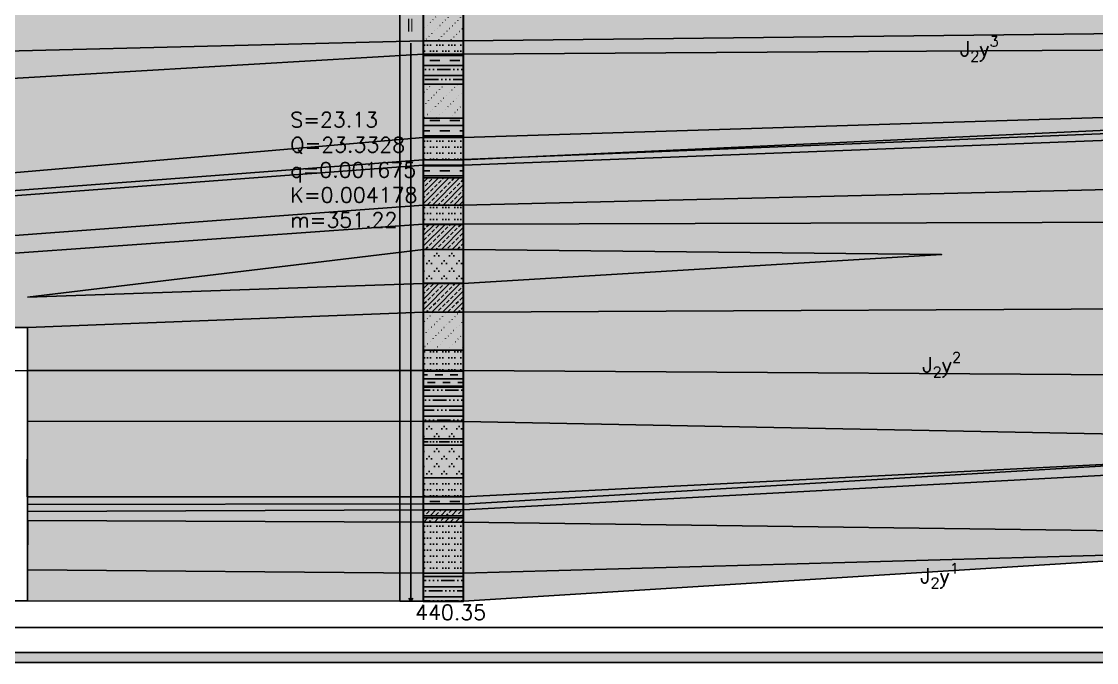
# Model space of a CAD drawing. Header units: millimetres. Extents: x 1392 to 3648, y 316 to 852.
# Drawn here: x 3082.6 to 3297, y 320.6 to 448.5 of the extents above; entities that cross this region are included whole.
import ezdxf

# ---------------------------------------------------------------- set-up
doc = ezdxf.new("R2010")
doc.units = ezdxf.units.MM
for name, color, linetype in [('图例', 250, 'Continuous'), ('图签图框', 7, 'Continuous'), ('地层', 5, 'Continuous'), ('基岩承压含水层', 131, 'Continuous'), ('抽水试验', 250, 'Continuous'), ('标注', 250, 'Continuous'), ('煤层', 250, 'Continuous'), ('钻孔', 250, 'Continuous')]:
    doc.layers.add(name, color=color, linetype=linetype)
doc.layers.add('隔水层', color=21, linetype='Continuous', true_color=0xffab57)
doc.styles.get("Standard").update_dxf_attribs({"font": 'txt', "bigfont": 'gbcbig.shx'})
pattern_1 = [(0, (2539.0154, 136.6369), (1.2, 1.2), [0, -2.4]), (0, (2539.6154, 136.6369), (1.2, 1.2), [0, -2.4]), (0, (2540.2154, 136.6369), (1.2, 1.2), [0, -2.4])]
pattern_2 = [(0, (2539.4654, 136.235), (1.5, 1.5), [0, -3]), (0, (2540.3654, 136.235), (1.5, 1.5), [0, -3]), (0, (2539.9154, 136.733), (1.5, 1.5), [0, -3])]
pattern_3 = [(45, (2538.4154, 135.737), (-0.848528, 1.6970563), [0.048, -0.72])]
pattern_4 = [(0, (2538.4154, 143.737), (0, 8), [8, 0]), (0, (2544.0154, 136.737), (0, 8), [2, -6]), (0, (2544.0154, 140.737), (0, 8), [2, -6]), (0, (2538.4154, 137.737), (0, 8), [8, 0]), (0, (2538.4154, 141.737), (0, 8), [8, 0]), (0, (2538.4154, 139.737), (0, 8), [8, 0]), (0, (2540.0154, 136.737), (0, 8), [2, -6]), (0, (2538.4154, 138.737), (0, 8), [1.6, -6.4]), (0, (2542.0154, 138.737), (0, 8), [2, -6]), (0, (2540.0154, 140.737), (0, 8), [2, -6]), (0, (2538.4154, 142.737), (0, 8), [1.6, -6.4]), (0, (2542.0154, 142.737), (0, 8), [2, -6]), (0, (2546.0154, 138.737), (0, 8), [0.4, -7.6]), (0, (2546.0154, 142.737), (0, 8), [0.4, -7.6])]
pattern_5 = [(45, (2538.4154, 135.737), (-1.0606602, 1.0606602), []), (45, (2539.4761, 135.737), (-1.0606602, 1.0606602), [0.75, -0.375])]
pattern_6 = [(0, (2538.4154, 135.737), (0, 2), []), (0, (2540.0154, 136.937), (2.4, 2), [2.4, -3.2]), (0, (2543.2154, 136.937), (2.4, 2), [0, -0.8, 0, -0.8, 0, -0.8])]

msp = doc.modelspace()

# ---------------------------------------------------------------- hatches: boundary and pattern name
at = {"layer": '图例'}
h = msp.add_hatch(dxfattribs=at)
h.set_pattern_fill('ANSI33', color=256, scale=6, style=0)
h.set_pattern_definition(pattern_5)
h.paths.add_polyline_path([(3170.73, 411.87), (3170.73, 417.3), (3162.73, 417.3), (3162.73, 411.87)])
h = msp.add_hatch(dxfattribs=at)
h.set_pattern_fill('ANSI33', color=256, scale=6, style=0)
h.set_pattern_definition(pattern_5)
h.paths.add_polyline_path([(3162.73, 408.04), (3162.73, 403.06), (3170.73, 403.06), (3170.73, 408.04)])
h = msp.add_hatch(dxfattribs=at)
h.set_pattern_fill('ANSI33', color=256, scale=6, style=0)
h.set_pattern_definition(pattern_5)
h.paths.add_polyline_path([(3162.73, 396.28), (3162.73, 390.54), (3170.74, 390.54), (3170.73, 396.28)])
h = msp.add_hatch(dxfattribs=at)
h.set_pattern_fill('ANSI33', color=256, scale=6, style=0)
h.set_pattern_definition(pattern_5)
h.paths.add_polyline_path([(3162.76, 351.07), (3162.74, 351.07), (3162.74, 349.89), (3170.74, 349.89), (3170.74, 351.06)])
h = msp.add_hatch(dxfattribs=at)
h.set_pattern_fill('ANSI33', color=256, scale=6, style=0)
h.set_pattern_definition(pattern_5)
h.paths.add_polyline_path([(3170.74, 348.62), (3170.74, 349.47), (3162.74, 349.47), (3162.74, 348.62)])
at = {"layer": '图签图框'}
h = msp.add_hatch(color=256, dxfattribs=at)
h.paths.add_polyline_path([(2723.54, 320.6), (3648.29, 320.6), (3648.29, 852.34), (2723.54, 852.34)])
h.paths.add_polyline_path([(2725.54, 322.6), (3646.29, 322.6), (3646.29, 850.34), (2725.54, 850.34)], flags=16)
at = {"layer": '基岩承压含水层'}
h = msp.add_hatch(color=256, dxfattribs=at)
h.paths.add_polyline_path([(3340.41, 446.44), (3332.48, 446.47), (3170.71, 444.65), (3162.75, 444.68), (3039.04, 441.6), (3031.04, 441.61), (2925.34, 433.76), (2944.14, 433.92), (2964.35, 434.1), (3031.06, 434.71), (3039.04, 434.68), (3162.73, 442.02), (3170.73, 442.02), (3251.58, 442.55), (3332.41, 443.04), (3340.43, 443.05), (3440.02, 443.04), (3440, 447.58)])
h.paths.add_polyline_path([(3269.06, 448.06), (3277.95, 448.06), (3277.95, 440.11), (3269.06, 440.11)], flags=25)
h.paths.add_polyline_path([(3011.91, 441.04), (3020.79, 441.04), (3020.79, 433.09), (3011.91, 433.09)], flags=24)
for points in [[(3031.07, 411.59), (3034.94, 411.59), (3039.03, 411.59), (3162.74, 420.95), (3170.75, 420.97), (3173.48, 421.08), (3332.41, 428.39), (3340.41, 428.39), (3439.93, 429.68), (3439.97, 431.99), (3340.38, 430.4), (3332.44, 430.42), (3170.74, 425.4), (3162.74, 425.4), (3039.04, 414.75), (3031.09, 414.77), (2855.31, 412.56), (2847.31, 412.56), (2811.26, 412.81), (2811.26, 409), (2811.43, 409.01), (2847.31, 409.01), (2855.34, 409.01)], [(3170.73, 411.89), (3162.74, 411.89), (3039.04, 402.67), (3031.05, 402.67), (2938.08, 399.43), (3031.07, 399.3), (3039.03, 399.31), (3162.74, 408.06), (3170.74, 408.06), (3332.43, 408.57), (3340.46, 408.54), (3440.09, 409.13), (3440, 416.43), (3340.4, 415.78), (3332.41, 415.79)], [(3083.78, 393.51), (3162.74, 396.25), (3170.71, 396.25), (3266.15, 402.03), (3170.74, 403.05), (3162.77, 403.04)], [(3083.82, 387.47), (3083.76, 378.88), (3162.74, 378.9), (3170.74, 378.9), (3332.41, 377.83), (3340.4, 377.84), (3440.06, 378.43), (3440.09, 395.9), (3340.41, 391.33), (3332.41, 391.33), (3170.74, 390.53), (3162.74, 390.53)], [(3170.74, 353.66), (3332.41, 361.87), (3333.84, 361.87), (3340.37, 361.91), (3440.12, 362.95), (3440.06, 365.65), (3340.41, 365.62), (3332.42, 365.59), (3170.74, 368.73), (3162.74, 368.73), (3083.81, 368.75), (3083.75, 353.64)], [(3083.85, 348.92), (3083.8, 339.13), (3162.74, 338.42), (3170.74, 338.42), (3332.42, 342.99), (3340.41, 343.01), (3440.03, 343.97), (3439.99, 347.7), (3340.41, 346.51), (3332.41, 346.51), (3170.74, 348.63), (3162.74, 348.63)]]:
    msp.add_hatch(color=256, dxfattribs=at).paths.add_polyline_path(points)
at = {"layer": '煤层'}
for points in [[(2811.43, 407.67), (2847.37, 407.74), (2855.31, 407.73), (3031.07, 410.59), (3039.03, 410.6), (3162.75, 419.85), (3170.74, 419.85), (3332.43, 426.12), (3340.44, 426.08), (3440.14, 425.74), (3440.09, 428.01), (3340.42, 427.49), (3332.43, 427.49), (3170.75, 420.97), (3162.74, 420.95), (3039.05, 411.58), (3031.07, 411.59), (2855.34, 409.01), (2847.31, 409.01), (2811.43, 409.01), (2811.26, 409), (2811.26, 407.67)], [(3162.76, 351.07), (3170.76, 351.06), (3332.41, 359.77), (3340.42, 359.72), (3440.2, 361.06), (3440.12, 362.95), (3340.37, 361.91), (3332.42, 361.86), (3170.74, 352.18), (3162.73, 352.26), (3083.8, 352.15), (3083.79, 350.72)]]:
    msp.add_hatch(color=256, dxfattribs=at).paths.add_polyline_path(points)
at = {"layer": '钻孔'}
h = msp.add_hatch(dxfattribs=at)
h.set_pattern_fill('Q111', color=256, scale=6, style=0, pattern_type=2)
h.set_pattern_definition(pattern_3)
h.paths.add_polyline_path([(3170.73, 444.68), (3170.73, 450.59), (3162.73, 450.59), (3162.73, 444.68)])
h = msp.add_hatch(dxfattribs=at)
h.set_pattern_fill('QF03', color=256, scale=6, style=0, pattern_type=2)
h.set_pattern_definition(pattern_1)
h.paths.add_polyline_path([(3170.73, 442.02), (3170.73, 444.68), (3162.73, 444.68), (3162.73, 442.02)])
h = msp.add_hatch(dxfattribs=at)
h.set_pattern_fill('XA01', color=256, scale=8, style=0, pattern_type=2)
h.set_pattern_definition(pattern_4)
h.paths.add_polyline_path([(3170.73, 439.76), (3170.73, 442.02), (3162.73, 442.02), (3162.73, 439.76)])
h = msp.add_hatch(dxfattribs=at)
h.set_pattern_fill('WB09', color=256, scale=8, style=0, pattern_type=2)
h.set_pattern_definition(pattern_6)
h.paths.add_polyline_path([(3170.73, 436.05), (3170.73, 439.76), (3162.73, 439.76), (3162.73, 436.05)])
h = msp.add_hatch(dxfattribs=at)
h.set_pattern_fill('Q111', color=256, scale=6, style=0, pattern_type=2)
h.set_pattern_definition(pattern_3)
h.paths.add_polyline_path([(3170.73, 436.05), (3162.73, 436.05), (3162.73, 429.25), (3170.73, 429.25)])
h = msp.add_hatch(dxfattribs=at)
h.set_pattern_fill('XA01', color=256, scale=8, style=0, pattern_type=2)
h.set_pattern_definition(pattern_4)
h.paths.add_polyline_path([(3170.73, 425.42), (3170.73, 429.25), (3162.73, 429.25), (3162.73, 425.42)])
h = msp.add_hatch(dxfattribs=at)
h.set_pattern_fill('QF03', color=256, scale=6, style=0, pattern_type=2)
h.set_pattern_definition(pattern_1)
h.paths.add_polyline_path([(3170.73, 420.97), (3170.73, 425.42), (3162.73, 425.42), (3162.73, 420.95), (3162.74, 420.95)])
h = msp.add_hatch(dxfattribs=at)
h.set_pattern_fill('XA01', color=256, scale=8, style=0, pattern_type=2)
h.set_pattern_definition(pattern_4)
h.paths.add_polyline_path([(3170.73, 417.3), (3170.73, 419.85), (3162.75, 419.85), (3162.73, 419.85), (3162.73, 417.3)])
h = msp.add_hatch(dxfattribs=at)
h.set_pattern_fill('QF03', color=256, scale=6, style=0, pattern_type=2)
h.set_pattern_definition(pattern_1)
h.paths.add_polyline_path([(3162.73, 411.87), (3162.73, 408.04), (3170.73, 408.04), (3170.73, 411.87)])
h = msp.add_hatch(dxfattribs=at)
h.set_pattern_fill('QF04', color=256, scale=6, style=0, pattern_type=2)
h.set_pattern_definition(pattern_2)
h.paths.add_polyline_path([(3170.73, 396.28), (3170.73, 403.04), (3162.73, 403.04), (3162.73, 396.28)])
h = msp.add_hatch(dxfattribs=at)
h.set_pattern_fill('Q111', color=256, scale=6, style=0, pattern_type=2)
h.set_pattern_definition(pattern_3)
h.paths.add_polyline_path([(3162.73, 390.53), (3162.73, 382.94), (3170.74, 382.94), (3170.74, 390.53)])
h = msp.add_hatch(dxfattribs=at)
h.set_pattern_fill('QF03', color=256, scale=6, style=0, pattern_type=2)
h.set_pattern_definition(pattern_1)
h.paths.add_polyline_path([(3170.74, 378.9), (3170.74, 382.9), (3162.73, 382.9), (3162.74, 378.9)])
h = msp.add_hatch(dxfattribs=at)
h.set_pattern_fill('XA01', color=256, scale=6, style=0, pattern_type=2)
h.set_pattern_definition([(0, (2538.4154, 141.737), (0, 6), [6, 0]), (0, (2542.6154, 136.487), (0, 6), [1.5, -4.5]), (0, (2542.6154, 139.487), (0, 6), [1.5, -4.5]), (0, (2538.4154, 137.237), (0, 6), [6, 0]), (0, (2538.4154, 140.237), (0, 6), [6, 0]), (0, (2538.4154, 138.737), (0, 6), [6, 0]), (0, (2539.6154, 136.487), (0, 6), [1.5, -4.5]), (0, (2538.4154, 137.987), (0, 6), [1.2, -4.8]), (0, (2541.1154, 137.987), (0, 6), [1.5, -4.5]), (0, (2539.6154, 139.487), (0, 6), [1.5, -4.5]), (0, (2538.4154, 140.987), (0, 6), [1.2, -4.8]), (0, (2541.1154, 140.987), (0, 6), [1.5, -4.5]), (0, (2544.1154, 137.987), (0, 6), [0.3, -5.7]), (0, (2544.1154, 140.987), (0, 6), [0.3, -5.7])])
h.paths.add_polyline_path([(3162.74, 378.9), (3162.74, 378.9), (3162.74, 375.61), (3170.74, 375.61), (3170.74, 378.9)])
h = msp.add_hatch(dxfattribs=at)
h.set_pattern_fill('WB09', color=256, scale=8, style=0, pattern_type=2)
h.set_pattern_definition(pattern_6)
h.paths.add_polyline_path([(3162.74, 368.74), (3170.74, 368.74), (3170.74, 375.58), (3162.74, 375.58)])
h = msp.add_hatch(dxfattribs=at)
h.set_pattern_fill('QF04', color=256, scale=6, style=0, pattern_type=2)
h.set_pattern_definition(pattern_2)
h.paths.add_polyline_path([(3170.74, 365.27), (3170.74, 368.73), (3162.74, 368.73), (3162.74, 365.27)])
h = msp.add_hatch(dxfattribs=at)
h.set_pattern_fill('WB09', color=256, scale=6, style=0, pattern_type=2)
h.set_pattern_definition([(0, (2538.4154, 135.737), (0, 1.5), []), (0, (2539.6154, 136.637), (1.8, 1.5), [1.8, -2.4]), (0, (2542.0154, 136.637), (1.8, 1.5), [0, -0.6, 0, -0.6, 0, -0.6])])
h.paths.add_polyline_path([(3162.74, 365.27), (3162.74, 363.97), (3170.74, 363.97), (3170.74, 365.27)])
h = msp.add_hatch(dxfattribs=at)
h.set_pattern_fill('QF04', color=256, scale=6, style=0, pattern_type=2)
h.set_pattern_definition(pattern_2)
h.paths.add_polyline_path([(3170.74, 357.43), (3170.74, 363.97), (3162.74, 363.97), (3162.74, 357.43)])
h = msp.add_hatch(dxfattribs=at)
h.set_pattern_fill('QF03', color=256, scale=6, style=0, pattern_type=2)
h.set_pattern_definition(pattern_1)
h.paths.add_polyline_path([(3162.74, 357.43), (3162.74, 353.73), (3170.74, 353.73), (3170.74, 357.43)])
h = msp.add_hatch(dxfattribs=at)
h.set_pattern_fill('XA01', color=256, scale=8, style=0, pattern_type=2)
h.set_pattern_definition(pattern_4)
h.paths.add_polyline_path([(3170.74, 353.73), (3162.74, 353.73), (3162.74, 352.26), (3170.74, 352.18)])
msp.add_hatch(color=256, dxfattribs=at).paths.add_polyline_path([(3170.74, 349.89), (3162.74, 349.89), (3162.74, 349.47), (3170.74, 349.47)])
h = msp.add_hatch(dxfattribs=at)
h.set_pattern_fill('QF03', color=256, scale=6, style=0, pattern_type=2)
h.set_pattern_definition(pattern_1)
h.paths.add_polyline_path([(3162.74, 338.45), (3170.74, 338.45), (3170.74, 348.62), (3162.74, 348.62)])
h = msp.add_hatch(dxfattribs=at)
h.set_pattern_fill('WB09', color=256, scale=8, style=0, pattern_type=2)
h.set_pattern_definition(pattern_6)
h.paths.add_polyline_path([(3162.74, 338.45), (3162.74, 332.83), (3170.74, 332.83), (3170.74, 338.45)])
at = {"layer": '隔水层'}
for points in [[(3439.99, 463.67), (3340.39, 462.12), (3332.41, 462.13), (3170.74, 459.12), (3162.74, 459.12), (3095.7, 458.51), (3162.74, 462.71), (3170.7, 462.69), (3332.41, 467.82), (3340.41, 467.82), (3439.98, 468.81), (3440.12, 498.44), (3340.39, 496.04), (3332.41, 496.04), (3170.74, 487.84), (3162.79, 487.9), (3039.03, 481.92), (3031.04, 481.92), (3031.04, 483.29), (3039.04, 483.29), (3162.74, 490.6), (3170.74, 490.6), (3332.45, 500.96), (3340.41, 500.95), (3440.01, 503.22), (3440.06, 508.04), (3340.41, 504.87), (3332.41, 504.87), (3170.74, 494.77), (3162.74, 494.77), (3039.04, 486.87), (3031.04, 486.87), (2855.31, 487.09), (2847.31, 487.09), (2811.41, 487.26), (2811.26, 487.26), (2811.26, 473.67), (2847.31, 473.08), (2855.31, 473.08), (3031.03, 475.03), (3039.04, 475.01), (3162.74, 484.26), (3170.74, 484.26), (3266.16, 483.26), (3170.72, 477.62), (3162.76, 477.66), (3039.02, 471.02), (3031.05, 471.02), (2855.31, 466.93), (2847.31, 466.93), (2811.4, 468.08), (2811.26, 468.07), (2811.26, 460.73), (2847.31, 460.27), (2855.31, 460.27), (3031.04, 468.08), (3039.04, 468.08), (3105.5, 466.66), (3039.05, 465.1), (3031.04, 465.08), (2855.31, 449), (2847.32, 449.01), (2811.41, 449.37), (2811.26, 449.37), (2811.26, 444.41), (2847.31, 445), (2855.28, 445), (2937.73, 443.83), (2855.31, 441.49), (2847.31, 441.49), (2811.26, 440.73), (2811.26, 433.1), (2847.31, 433.14), (2855.33, 433.13), (2925.34, 433.76), (3031.04, 441.61), (3039.04, 441.6), (3162.75, 444.68), (3170.71, 444.65), (3332.48, 446.47), (3340.41, 446.44), (3440, 447.58)], [(3031.09, 414.77), (3039.04, 414.75), (3162.74, 425.4), (3170.74, 425.4), (3332.44, 430.42), (3340.38, 430.4), (3439.97, 431.99), (3440.02, 443.04), (3340.43, 443.05), (3332.41, 443.04), (3251.58, 442.55), (3170.73, 442.02), (3162.73, 442.02), (3039.04, 434.68), (3031.06, 434.71), (2964.35, 434.1), (2944.14, 433.92), (2925.34, 433.76), (2855.33, 433.13), (2847.31, 433.14), (2811.26, 433.1), (2811.26, 433.1), (2811.26, 412.81), (2847.31, 412.56), (2855.31, 412.56)], [(3440.09, 428.01), (3439.93, 429.68), (3340.41, 428.39), (3332.41, 428.39), (3173.48, 421.08), (3332.43, 427.49), (3340.42, 427.49)], [(3332.42, 365.59), (3340.41, 365.62), (3440.06, 365.65), (3440.06, 378.43), (3340.4, 377.84), (3332.41, 377.83), (3170.74, 378.9), (3162.74, 378.9), (3083.77, 378.87), (3083.77, 368.75), (3162.74, 368.73), (3170.74, 368.73)], [(3332.42, 361.86), (3170.74, 353.66), (3083.75, 353.64), (3083.81, 352.15), (3162.73, 352.26), (3170.74, 352.18)], [(3440.2, 361.06), (3340.42, 359.72), (3332.41, 359.77), (3170.76, 351.06), (3162.76, 351.07), (3083.77, 350.72), (3083.77, 348.92), (3162.74, 348.63), (3170.74, 348.63), (3332.41, 346.51), (3340.41, 346.51), (3439.99, 347.7)]]:
    msp.add_hatch(color=256, dxfattribs=at).paths.add_polyline_path(points)
h = msp.add_hatch(color=256, dxfattribs=at)
h.paths.add_polyline_path([(3084.09, 387.48), (3162.74, 390.53), (3170.74, 390.53), (3332.41, 391.33), (3340.41, 391.33), (3440.09, 395.9), (3440.09, 409.13), (3340.46, 408.54), (3332.43, 408.57), (3170.74, 408.06), (3162.74, 408.06), (3039.03, 399.31), (3031.07, 399.3), (2938.08, 399.43), (3031.05, 402.67), (3039.04, 402.67), (3162.74, 411.89), (3170.73, 411.89), (3332.41, 415.79), (3340.4, 415.78), (3440, 416.43), (3440.14, 425.74), (3340.44, 426.08), (3332.43, 426.12), (3170.74, 419.85), (3162.75, 419.85), (3039.03, 410.6), (3031.07, 410.59), (2855.31, 407.73), (2847.37, 407.74), (2811.26, 407.67), (2811.26, 387.48)])
h.paths.add_polyline_path([(3083.78, 393.51), (3162.77, 403.04), (3170.74, 403.05), (3266.15, 402.03), (3170.71, 396.25), (3162.74, 396.25)], flags=16)
h = msp.add_hatch(color=256, dxfattribs=at)
h.paths.add_polyline_path([(3332.25, 342.98), (3170.74, 338.42), (3162.74, 338.42), (3083.77, 339.13), (3083.77, 332.89), (3162.75, 332.85), (3170.74, 332.83)])
h.paths.add_polyline_path([(3261.12, 341.21), (3268.89, 341.21), (3268.89, 336.16), (3261.12, 336.16)], flags=25)

# ---------------------------------------------------------------- linework, layer by layer
at = {"layer": '图签图框'}
for points in [[(2723.54, 320.6), (3648.29, 320.6), (3648.29, 852.34), (2723.54, 852.34)], [(2725.54, 322.6), (3646.29, 322.6), (3646.29, 850.34), (2725.54, 850.34)], [(2730.54, 327.6), (3641.29, 327.6), (3641.29, 845.34), (2730.54, 845.34)]]:
    msp.add_lwpolyline(points, close=True, dxfattribs=at)
at = {"layer": '地层', "linetype": 'Continuous', "elevation": -217}
msp.add_lwpolyline([(2811.26, 433.1), (2847.31, 433.14), (2855.33, 433.13), (2925.34, 433.76), (2944.14, 433.92), (2964.35, 434.1), (3031.06, 434.71), (3039.04, 434.68), (3162.73, 442.02), (3170.73, 442.02), (3251.58, 442.55), (3332.41, 443.04), (3340.43, 443.05), (3440.02, 443.04)], dxfattribs=at)
at = {"layer": '地层', "linetype": 'Continuous'}
for points in [[(2811.26, 378.77), (3162.74, 378.9), (3170.74, 378.9), (3332.41, 377.83), (3340.4, 377.84), (3440.06, 378.43)], [(2811.26, 332.88), (2811.44, 332.87), (3083.77, 332.89), (3162.74, 332.83), (3170.74, 332.83), (3332.41, 342.99), (3340.41, 342.99), (3440.03, 343.97)]]:
    msp.add_lwpolyline(points, dxfattribs=at)
at = {"layer": '基岩承压含水层'}
for points, elevation in [([(3440.02, 443.04), (3440, 447.58), (3340.41, 446.44), (3332.48, 446.47), (3170.71, 444.65), (3162.75, 444.68), (3039.04, 441.6), (3031.04, 441.61), (2925.34, 433.76)], -217), ([(2811.26, 412.81), (2847.31, 412.56), (2855.31, 412.56), (3031.09, 414.77), (3039.04, 414.75), (3162.74, 425.4), (3170.74, 425.4), (3332.44, 430.42), (3340.38, 430.4), (3439.97, 431.99), (3439.93, 429.68), (3340.41, 428.39), (3332.41, 428.39), (3170.74, 420.95), (3162.74, 420.95), (3039.03, 411.59), (3031.04, 411.58), (2855.34, 409.01), (2847.37, 409.01), (2811.26, 409)], 164), ([(3440, 416.43), (3340.4, 415.78), (3332.41, 415.79), (3170.73, 411.89), (3162.74, 411.89), (3039.04, 402.67), (3031.05, 402.67), (2938.08, 399.43), (3031.07, 399.3), (3039.03, 399.31), (3162.74, 408.06), (3170.74, 408.06), (3332.43, 408.57), (3340.46, 408.54), (3440.09, 409.13), (3440, 416.43)], 109), ([(3083.78, 393.51), (3162.74, 396.25), (3170.71, 396.25), (3266.15, 402.03), (3170.74, 403.05), (3162.77, 403.04), (3083.78, 393.51)], 108), ([(3083.82, 387.47), (3162.74, 390.53), (3170.74, 390.53), (3332.41, 391.33), (3340.41, 391.33), (3440.09, 395.9), (3440.06, 378.43), (3340.4, 377.84), (3332.41, 377.83), (3170.74, 378.9), (3162.74, 378.9), (3083.76, 378.88), (3083.82, 387.47)], 186), ([(3083.81, 368.75), (3162.74, 368.73), (3170.74, 368.73), (3332.42, 365.59), (3340.41, 365.62), (3440.06, 365.65), (3440.12, 362.95), (3340.41, 361.87), (3332.41, 361.87), (3170.74, 353.66), (3083.75, 353.64), (3083.81, 368.75)], 100), ([(3083.85, 348.92), (3162.74, 348.63), (3170.74, 348.63), (3332.41, 346.51), (3340.41, 346.51), (3439.99, 347.7), (3440.03, 343.97), (3340.41, 343.01), (3332.42, 342.99), (3170.74, 338.42), (3162.74, 338.42), (3083.8, 339.13), (3083.85, 348.92)], 216)]:
    msp.add_lwpolyline(points, dxfattribs=dict(at, elevation=elevation))
at = {"layer": '抽水试验'}
for points in [[(3158.08, 332.83), (3158.08, 534.9)], [(3160.27, 332.84), (3160.27, 444.23)], [(3159.85, 333.44), (3160.27, 332.84), (3160.66, 333.44)]]:
    msp.add_lwpolyline(points, dxfattribs=at)
at = {"layer": '抽水试验', "elevation": 2}
msp.add_lwpolyline([(3162.74, 332.83), (3158.08, 332.83)], dxfattribs=at)
at = {"layer": '标注', "elevation": 321}
msp.add_lwpolyline([(2811.27, 387.48), (3083.77, 387.48), (3083.77, 332.89), (2811.27, 332.89)], close=True, dxfattribs=at)
at = {"layer": '煤层'}
msp.add_lwpolyline([(2811.26, 409), (2811.43, 409.01), (2847.31, 409.01), (2855.34, 409.01), (3031.07, 411.59), (3039.05, 411.58), (3162.74, 420.95), (3170.75, 420.97), (3332.43, 427.49), (3340.42, 427.49), (3440.09, 428.01), (3440.14, 425.74), (3340.44, 426.08), (3332.43, 426.12), (3170.74, 419.85), (3162.75, 419.85), (3039.03, 410.6), (3031.07, 410.59), (2855.31, 407.73), (2847.37, 407.74), (2811.43, 407.67), (2811.26, 407.67), (2811.26, 409)], close=True, dxfattribs=at)
msp.add_lwpolyline([(3083.81, 352.15), (3162.73, 352.26), (3170.74, 352.18), (3332.42, 361.86), (3340.37, 361.91), (3440.12, 362.95), (3440.2, 361.06), (3340.42, 359.72), (3332.41, 359.77), (3170.76, 351.06), (3162.76, 351.07), (3083.79, 350.72), (3083.8, 352.16)], dxfattribs=at)
at = {"layer": '钻孔', "lineweight": 35, "elevation": 2}
msp.add_lwpolyline([(3162.72, 773.21), (3162.74, 332.83), (3170.74, 332.83), (3170.72, 773.21)], dxfattribs=at)
at = {"layer": '钻孔'}
for points in [[(3162.73, 444.68), (3170.73, 444.68)], [(3162.73, 442.02), (3170.73, 442.02)], [(3162.73, 439.76), (3170.73, 439.76)], [(3162.73, 436.05), (3170.73, 436.05)], [(3162.73, 429.25), (3170.73, 429.25)], [(3162.73, 425.42), (3170.73, 425.42)], [(3162.73, 417.3), (3170.73, 417.3)], [(3162.73, 411.87), (3170.73, 411.87)], [(3162.73, 408.04), (3170.73, 408.04)], [(3162.73, 403.06), (3170.73, 403.06)], [(3162.73, 396.28), (3170.73, 396.28)], [(3162.73, 390.54), (3170.74, 390.54)], [(3162.73, 382.94), (3170.74, 382.94)], [(3162.74, 375.58), (3170.74, 375.58)], [(3162.74, 368.74), (3170.74, 368.74)], [(3162.74, 365.27), (3170.74, 365.27)], [(3162.74, 363.97), (3170.74, 363.97)], [(3162.74, 357.43), (3170.74, 357.43)], [(3162.74, 353.73), (3170.74, 353.73)], [(3162.74, 352.27), (3170.74, 352.27)], [(3162.74, 351.06), (3170.74, 351.06)], [(3162.74, 348.62), (3170.74, 348.62)], [(3162.74, 338.45), (3170.74, 338.45)]]:
    msp.add_lwpolyline(points, dxfattribs=at)
msp.add_lwpolyline([(3162.74, 349.89), (3170.74, 349.89), (3170.74, 349.47), (3162.74, 349.47)], close=True, dxfattribs=at)

# ---------------------------------------------------------------- texts
at = {"layer": '地层', "linetype": 'Continuous', "char_height": 3, "width": 22.963, "attachment_point": 1}
for s, insert in [('\\A1;J{\\H0.7x;\\S^ 2;}y{\\H0.7x;\\S3^ ;}', (3269.81, 445.61)), ('\\A1;J{\\H0.7x;\\S^ 2;}y{\\H0.7x;\\S2^ ;}', (3262.31, 382.57)), ('\\A1;J{\\H0.7x;\\S^ 2;}y{\\H0.7x;\\S1^ ;}', (3261.87, 340.46))]:
    msp.add_mtext(s, dxfattribs=dict(at, insert=insert))
at = {"layer": '抽水试验', "insert": (3159.07, 449.19), "char_height": 3, "width": 18.1148, "attachment_point": 1}
msp.add_mtext('Ⅱ', dxfattribs=at)
at = {"layer": '钻孔', "char_height": 3, "attachment_point": 1}
for s, insert, width in [('S=23.13\\PQ=23.3328\\Pq=0.001675\\PK=0.004178\\Pm=351.22', (3136.23, 430.42), 18.1148), ('440.35', (3161.14, 332.1), 17.7039)]:
    msp.add_mtext(s, dxfattribs=dict(at, insert=insert, width=width))

doc.saveas('drawing.dxf')
